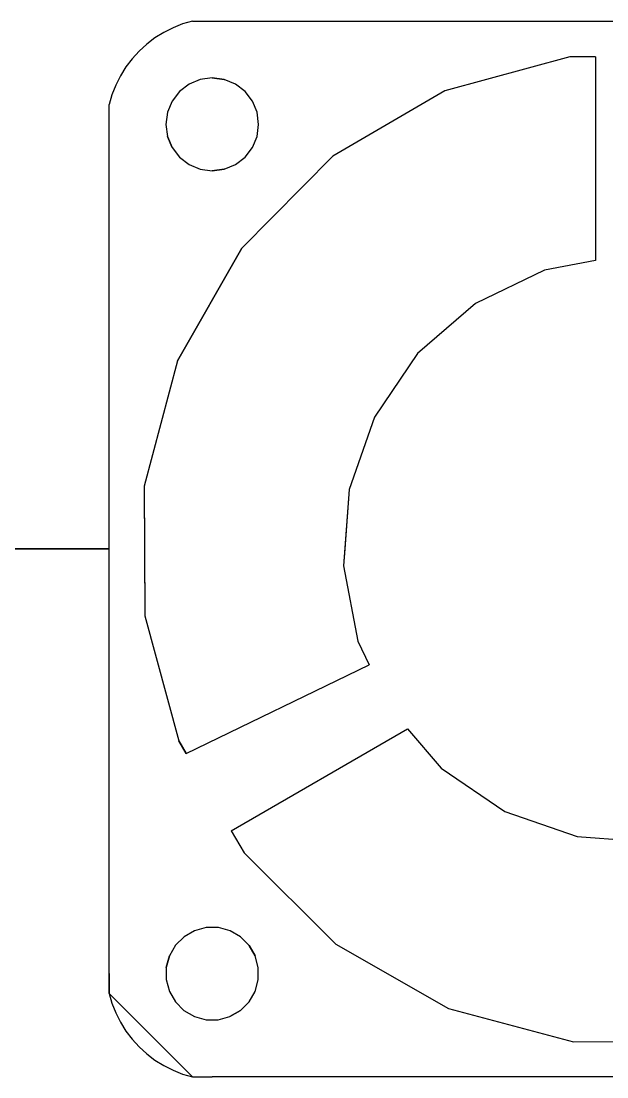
# Model space of a CAD drawing. Header units: metres. Extents: x 0 to 5.2, y 0 to 4.45.
# Drawn here: x 2.595 to 3.473, y 1.499 to 3.079 of the extents above; entities that cross this region are included whole.
import ezdxf

# ---------------------------------------------------------------- set-up
doc = ezdxf.new("R2010")
doc.units = ezdxf.units.M

msp = doc.modelspace()

# ---------------------------------------------------------------- linework, layer by layer
at = {"layer": '40mm_fan'}
for p, q in [((2.8227, 3.0691, -0.4625), (2.8088, 3.0621, -0.4625)), ((2.8227, 3.0691, -0.0625), (2.8088, 3.0621, -0.0625)), ((2.8371, 3.0747, -0.4625), (2.8227, 3.0691, -0.4625)), ((2.8371, 3.0747, -0.0625), (2.8227, 3.0691, -0.0625)), ((2.8227, 3.0691, -0.4625), (2.8227, 3.0691, -0.0625)), ((2.852, 3.079, -0.4625), (2.8371, 3.0747, -0.4625)), ((2.852, 3.079, -0.0625), (2.8371, 3.0747, -0.0625)), ((2.8371, 3.0747, -0.4625), (2.8371, 3.0747, -0.0625)), ((2.852, 3.079, -0.4625), (2.8815, 3.079, -0.4625)), ((2.852, 3.079, -0.0625), (2.8815, 3.079, -0.0625)), ((2.852, 3.079, -0.4625), (2.852, 3.079, -0.0625)), ((2.8815, 3.079, -0.4625), (4.1525, 3.079, -0.4625)), ((2.8815, 3.079, -0.4625), (2.8815, 3.079, -0.0625)), ((2.8815, 3.079, -0.0625), (4.1525, 3.079, -0.0625)), ((2.7956, 3.054, -0.4625), (2.7833, 3.0446, -0.4625)), ((2.7956, 3.054, -0.0625), (2.7833, 3.0446, -0.0625)), ((2.8088, 3.0621, -0.4625), (2.7956, 3.054, -0.4625)), ((2.8088, 3.0621, -0.0625), (2.7956, 3.054, -0.0625)), ((2.7956, 3.054, -0.4625), (2.7956, 3.054, -0.0625)), ((2.8088, 3.0621, -0.4625), (2.8088, 3.0621, -0.0625)), ((2.7718, 3.0342, -0.4625), (2.7614, 3.0227, -0.4625)), ((2.7718, 3.0342, -0.0625), (2.7614, 3.0227, -0.0625)), ((2.7833, 3.0446, -0.4625), (2.7718, 3.0342, -0.4625)), ((2.7833, 3.0446, -0.0625), (2.7718, 3.0342, -0.0625)), ((2.7718, 3.0342, -0.4625), (2.7718, 3.0342, -0.0625)), ((2.7833, 3.0446, -0.4625), (2.7833, 3.0446, -0.0625)), ((2.7614, 3.0227, -0.4625), (2.752, 3.0104, -0.4625)), ((2.7614, 3.0227, -0.0625), (2.752, 3.0104, -0.0625)), ((2.7614, 3.0227, -0.4625), (2.7614, 3.0227, -0.0625)), ((3.4171, 3.0255, -0.0625), (3.2299, 2.9746, -0.0625)), ((3.4171, 3.0255, -0.4625), (3.2299, 2.9746, -0.4625)), ((3.4555, 3.0257, -0.0625), (3.4171, 3.0255, -0.0625)), ((3.4555, 3.0257, -0.4625), (3.4171, 3.0255, -0.4625)), ((3.4171, 3.0255, -0.0625), (3.4171, 3.0255, -0.4625)), ((3.4555, 3.0257, -0.0625), (3.4555, 2.7209, -0.0625)), ((3.4555, 3.0257, -0.4625), (3.4555, 2.7209, -0.4625)), ((3.4555, 3.0257, -0.0625), (3.4555, 3.0257, -0.4625)), ((2.752, 3.0104, -0.4625), (2.7439, 2.9972, -0.4625)), ((2.752, 3.0104, -0.0625), (2.7439, 2.9972, -0.0625)), ((2.752, 3.0104, -0.4625), (2.752, 3.0104, -0.0625)), ((2.7439, 2.9972, -0.4625), (2.7369, 2.9833, -0.4625)), ((2.7439, 2.9972, -0.0625), (2.7369, 2.9833, -0.0625)), ((2.7439, 2.9972, -0.4625), (2.7439, 2.9972, -0.0625)), ((2.8635, 2.9916, -0.0625), (2.8467, 2.9847, -0.0625)), ((2.8635, 2.9916, -0.4625), (2.8467, 2.9847, -0.4625)), ((2.8815, 2.994, -0.0625), (2.8635, 2.9916, -0.0625)), ((2.8815, 2.994, -0.4625), (2.8635, 2.9916, -0.4625)), ((2.8635, 2.9916, -0.0625), (2.8635, 2.9916, -0.4625)), ((2.8995, 2.9916, -0.4625), (2.8815, 2.994, -0.4625)), ((2.8995, 2.9916, -0.0625), (2.8815, 2.994, -0.0625)), ((2.8815, 2.994, -0.0625), (2.8815, 2.994, -0.4625)), ((2.8995, 2.9916, -0.0625), (2.8995, 2.9916, -0.4625)), ((2.9163, 2.9847, -0.0625), (2.8995, 2.9916, -0.0625)), ((2.9163, 2.9847, -0.4625), (2.8995, 2.9916, -0.4625)), ((2.7369, 2.9833, -0.4625), (2.7313, 2.9689, -0.4625)), ((2.7369, 2.9833, -0.0625), (2.7313, 2.9689, -0.0625)), ((2.7369, 2.9833, -0.4625), (2.7369, 2.9833, -0.0625)), ((2.8324, 2.9736, -0.0625), (2.8213, 2.9592, -0.0625)), ((2.8324, 2.9736, -0.4625), (2.8213, 2.9592, -0.4625)), ((2.8467, 2.9847, -0.0625), (2.8324, 2.9736, -0.0625)), ((2.8467, 2.9847, -0.4625), (2.8324, 2.9736, -0.4625)), ((2.8324, 2.9736, -0.0625), (2.8324, 2.9736, -0.4625)), ((2.8467, 2.9847, -0.0625), (2.8467, 2.9847, -0.4625)), ((2.9163, 2.9847, -0.0625), (2.9163, 2.9847, -0.4625)), ((2.9306, 2.9736, -0.4625), (2.9163, 2.9847, -0.4625)), ((2.9306, 2.9736, -0.0625), (2.9163, 2.9847, -0.0625)), ((2.9417, 2.9592, -0.0625), (2.9306, 2.9736, -0.0625)), ((2.9306, 2.9736, -0.0625), (2.9306, 2.9736, -0.4625)), ((2.9417, 2.9592, -0.4625), (2.9306, 2.9736, -0.4625)), ((3.2299, 2.9746, -0.0625), (3.0623, 2.8769, -0.0625)), ((3.2299, 2.9746, -0.4625), (3.0623, 2.8769, -0.4625)), ((3.2299, 2.9746, -0.0625), (3.2299, 2.9746, -0.4625)), ((2.7313, 2.9689, -0.4625), (2.727, 2.954, -0.4625)), ((2.7313, 2.9689, -0.0625), (2.727, 2.954, -0.0625)), ((2.7313, 2.9689, -0.4625), (2.7313, 2.9689, -0.0625)), ((2.8213, 2.9592, -0.0625), (2.8144, 2.9425, -0.0625)), ((2.8213, 2.9592, -0.4625), (2.8144, 2.9425, -0.4625)), ((2.8213, 2.9592, -0.0625), (2.8213, 2.9592, -0.4625)), ((2.9486, 2.9425, -0.0625), (2.9417, 2.9592, -0.0625)), ((2.9486, 2.9425, -0.4625), (2.9417, 2.9592, -0.4625)), ((2.9417, 2.9592, -0.0625), (2.9417, 2.9592, -0.4625)), ((2.727, 2.954, -0.4625), (2.727, 2.954, -0.0625)), ((2.727, 2.9245, -0.4625), (2.727, 2.954, -0.4625)), ((2.727, 2.9245, -0.0625), (2.727, 2.954, -0.0625)), ((2.8144, 2.9425, -0.0625), (2.812, 2.9245, -0.0625)), ((2.8144, 2.9425, -0.4625), (2.812, 2.9245, -0.4625)), ((2.8144, 2.9425, -0.0625), (2.8144, 2.9425, -0.4625)), ((2.9486, 2.9425, -0.0625), (2.9486, 2.9425, -0.4625)), ((2.951, 2.9245, -0.4625), (2.9486, 2.9425, -0.4625)), ((2.951, 2.9245, -0.0625), (2.9486, 2.9425, -0.0625)), ((2.727, 1.6535, -0.0625), (2.727, 2.9245, -0.0625)), ((2.727, 1.6535, -0.4625), (2.727, 2.9245, -0.4625)), ((2.727, 2.9245, -0.4625), (2.727, 2.9245, -0.0625)), ((2.812, 2.9245, -0.0625), (2.812, 2.9245, -0.4625)), ((2.812, 2.9245, -0.0625), (2.8144, 2.9065, -0.0625)), ((2.812, 2.9245, -0.4625), (2.8144, 2.9065, -0.4625)), ((2.9486, 2.9065, -0.0625), (2.951, 2.9245, -0.0625)), ((2.9486, 2.9065, -0.4625), (2.951, 2.9245, -0.4625)), ((2.951, 2.9245, -0.0625), (2.951, 2.9245, -0.4625)), ((2.8144, 2.9065, -0.0625), (2.8144, 2.9065, -0.4625)), ((2.8144, 2.9065, -0.0625), (2.8213, 2.8897, -0.0625)), ((2.8144, 2.9065, -0.4625), (2.8213, 2.8897, -0.4625)), ((2.9417, 2.8897, -0.0625), (2.9486, 2.9065, -0.0625)), ((2.9417, 2.8897, -0.4625), (2.9486, 2.9065, -0.4625)), ((2.9486, 2.9065, -0.0625), (2.9486, 2.9065, -0.4625)), ((2.8213, 2.8897, -0.4625), (2.8324, 2.8754, -0.4625)), ((2.8213, 2.8897, -0.0625), (2.8213, 2.8897, -0.4625)), ((2.8213, 2.8897, -0.0625), (2.8324, 2.8754, -0.0625)), ((3.0623, 2.8769, -0.0625), (2.9256, 2.7392, -0.0625)), ((3.0623, 2.8769, -0.4625), (2.9256, 2.7392, -0.4625)), ((2.9306, 2.8754, -0.0625), (2.9417, 2.8897, -0.0625)), ((2.9306, 2.8754, -0.4625), (2.9417, 2.8897, -0.4625)), ((2.9417, 2.8897, -0.0625), (2.9417, 2.8897, -0.4625)), ((3.0623, 2.8769, -0.0625), (3.0623, 2.8769, -0.4625)), ((2.8324, 2.8754, -0.0625), (2.8324, 2.8754, -0.4625)), ((2.8324, 2.8754, -0.0625), (2.8467, 2.8643, -0.0625)), ((2.8324, 2.8754, -0.4625), (2.8467, 2.8643, -0.4625)), ((2.8467, 2.8643, -0.0625), (2.8467, 2.8643, -0.4625)), ((2.8467, 2.8643, -0.0625), (2.8635, 2.8574, -0.0625)), ((2.8467, 2.8643, -0.4625), (2.8635, 2.8574, -0.4625)), ((2.8995, 2.8574, -0.0625), (2.9163, 2.8643, -0.0625)), ((2.8995, 2.8574, -0.4625), (2.9163, 2.8643, -0.4625)), ((2.9163, 2.8643, -0.4625), (2.9306, 2.8754, -0.4625)), ((2.9163, 2.8643, -0.0625), (2.9306, 2.8754, -0.0625)), ((2.9163, 2.8643, -0.0625), (2.9163, 2.8643, -0.4625)), ((2.9306, 2.8754, -0.0625), (2.9306, 2.8754, -0.4625)), ((2.8635, 2.8574, -0.0625), (2.8635, 2.8574, -0.4625)), ((2.8635, 2.8574, -0.0625), (2.8815, 2.855, -0.0625)), ((2.8635, 2.8574, -0.4625), (2.8815, 2.855, -0.4625)), ((2.8815, 2.855, -0.0625), (2.8995, 2.8574, -0.0625)), ((2.8815, 2.855, -0.4625), (2.8995, 2.8574, -0.4625)), ((2.8815, 2.855, -0.0625), (2.8815, 2.855, -0.4625)), ((2.8995, 2.8574, -0.0625), (2.8995, 2.8574, -0.4625)), ((2.9256, 2.7392, -0.0625), (2.8292, 2.5708, -0.0625)), ((2.9256, 2.7392, -0.4625), (2.8292, 2.5708, -0.4625)), ((2.9256, 2.7392, -0.0625), (2.9256, 2.7392, -0.4625)), ((3.4555, 2.7209, -0.0625), (3.379, 2.7063, -0.0625)), ((3.4555, 2.7209, -0.4625), (3.379, 2.7063, -0.4625)), ((3.4555, 2.7209, -0.0625), (3.4555, 2.7209, -0.4625)), ((3.379, 2.7063, -0.0625), (3.2757, 2.6563, -0.0625)), ((3.379, 2.7063, -0.4625), (3.2757, 2.6563, -0.4625)), ((3.379, 2.7063, -0.0625), (3.379, 2.7063, -0.4625)), ((3.2757, 2.6563, -0.0625), (3.1889, 2.5814, -0.0625)), ((3.2757, 2.6563, -0.4625), (3.1889, 2.5814, -0.4625)), ((3.2757, 2.6563, -0.0625), (3.2757, 2.6563, -0.4625)), ((3.1889, 2.5814, -0.0625), (3.1244, 2.4865, -0.0625)), ((3.1889, 2.5814, -0.4625), (3.1244, 2.4865, -0.4625)), ((3.1889, 2.5814, -0.0625), (3.1889, 2.5814, -0.4625)), ((2.8292, 2.5708, -0.0625), (2.7797, 2.3832, -0.0625)), ((2.8292, 2.5708, -0.4625), (2.7797, 2.3832, -0.4625)), ((2.8292, 2.5708, -0.0625), (2.8292, 2.5708, -0.4625)), ((3.1244, 2.4865, -0.0625), (3.0866, 2.3781, -0.0625)), ((3.1244, 2.4865, -0.4625), (3.0866, 2.3781, -0.4625)), ((3.1244, 2.4865, -0.0625), (3.1244, 2.4865, -0.4625)), ((2.7797, 2.3832, -0.0625), (2.7797, 2.3832, -0.4625)), ((2.7797, 2.3832, -0.0625), (2.7805, 2.1891, -0.0625)), ((2.7797, 2.3832, -0.4625), (2.7805, 2.1891, -0.4625)), ((3.0866, 2.3781, -0.0625), (3.0782, 2.2637, -0.0625)), ((3.0866, 2.3781, -0.4625), (3.0782, 2.2637, -0.4625)), ((3.0866, 2.3781, -0.0625), (3.0866, 2.3781, -0.4625)), ((3.0782, 2.2637, -0.0625), (3.0782, 2.2637, -0.4625)), ((3.0782, 2.2637, -0.0625), (3.0997, 2.151, -0.0625)), ((3.0782, 2.2637, -0.4625), (3.0997, 2.151, -0.4625)), ((2.7805, 2.1891, -0.0625), (2.7805, 2.1891, -0.4625)), ((2.7805, 2.1891, -0.0625), (2.8314, 2.0019, -0.0625)), ((2.7805, 2.1891, -0.4625), (2.8314, 2.0019, -0.4625)), ((3.0997, 2.151, -0.0625), (3.1167, 2.1159, -0.0625)), ((3.0997, 2.151, -0.4625), (3.1167, 2.1159, -0.4625)), ((3.0997, 2.151, -0.0625), (3.0997, 2.151, -0.4625)), ((2.8423, 1.9832, -0.0625), (3.1167, 2.1159, -0.0625)), ((2.8423, 1.9832, -0.4625), (3.1167, 2.1159, -0.4625)), ((3.1167, 2.1159, -0.0625), (3.1167, 2.1159, -0.4625)), ((2.9098, 1.8674, -0.0625), (3.1737, 2.0198, -0.0625)), ((2.9098, 1.8674, -0.4625), (3.1737, 2.0198, -0.4625)), ((3.1737, 2.0198, -0.0625), (3.1737, 2.0198, -0.4625)), ((3.1737, 2.0198, -0.0625), (3.2246, 1.9609, -0.0625)), ((3.1737, 2.0198, -0.4625), (3.2246, 1.9609, -0.4625)), ((2.8314, 2.0019, -0.0625), (2.8423, 1.9832, -0.0625)), ((2.8314, 2.0019, -0.4625), (2.8423, 1.9832, -0.4625)), ((2.8314, 2.0019, -0.0625), (2.8314, 2.0019, -0.4625)), ((2.8423, 1.9832, -0.0625), (2.8423, 1.9832, -0.4625)), ((3.2246, 1.9609, -0.0625), (3.3195, 1.8964, -0.0625)), ((3.2246, 1.9609, -0.4625), (3.3195, 1.8964, -0.4625)), ((3.2246, 1.9609, -0.0625), (3.2246, 1.9609, -0.4625)), ((3.3195, 1.8964, -0.0625), (3.4279, 1.8586, -0.0625)), ((3.3195, 1.8964, -0.4625), (3.4279, 1.8586, -0.4625)), ((3.3195, 1.8964, -0.0625), (3.3195, 1.8964, -0.4625)), ((2.9098, 1.8674, -0.0625), (2.9291, 1.8343, -0.0625)), ((2.9098, 1.8674, -0.4625), (2.9291, 1.8343, -0.4625)), ((2.9098, 1.8674, -0.0625), (2.9098, 1.8674, -0.4625)), ((3.4279, 1.8586, -0.0625), (3.517, 1.8521, -0.0625)), ((3.4279, 1.8586, -0.4625), (3.517, 1.8521, -0.4625)), ((3.4279, 1.8586, -0.0625), (3.4279, 1.8586, -0.4625)), ((2.9291, 1.8343, -0.0625), (3.0668, 1.6976, -0.0625)), ((2.9291, 1.8343, -0.4625), (3.0668, 1.6976, -0.4625)), ((2.9291, 1.8343, -0.0625), (2.9291, 1.8343, -0.4625)), ((2.8725, 1.7224, -0.4625), (2.855, 1.7178, -0.4625)), ((2.8725, 1.7224, -0.0625), (2.855, 1.7178, -0.0625)), ((2.8725, 1.7224, -0.0625), (2.8725, 1.7224, -0.4625)), ((2.8907, 1.7224, -0.4625), (2.8725, 1.7224, -0.4625)), ((2.8907, 1.7224, -0.0625), (2.8725, 1.7224, -0.0625)), ((2.9082, 1.7177, -0.0625), (2.8907, 1.7224, -0.0625)), ((2.8907, 1.7224, -0.0625), (2.8907, 1.7224, -0.4625)), ((2.9082, 1.7177, -0.4625), (2.8907, 1.7224, -0.4625)), ((2.8393, 1.7087, -0.0625), (2.8264, 1.6959, -0.0625)), ((2.8393, 1.7087, -0.4625), (2.8264, 1.6959, -0.4625)), ((2.855, 1.7178, -0.0625), (2.8393, 1.7087, -0.0625)), ((2.855, 1.7178, -0.4625), (2.8393, 1.7087, -0.4625)), ((2.8393, 1.7087, -0.0625), (2.8393, 1.7087, -0.4625)), ((2.855, 1.7178, -0.0625), (2.855, 1.7178, -0.4625)), ((2.9239, 1.7086, -0.0625), (2.9082, 1.7177, -0.0625)), ((2.9082, 1.7177, -0.0625), (2.9082, 1.7177, -0.4625)), ((2.9239, 1.7086, -0.4625), (2.9082, 1.7177, -0.4625)), ((2.9367, 1.6957, -0.0625), (2.9239, 1.7086, -0.0625)), ((2.9367, 1.6957, -0.4625), (2.9239, 1.7086, -0.4625)), ((2.9239, 1.7086, -0.0625), (2.9239, 1.7086, -0.4625)), ((2.8264, 1.6959, -0.4625), (2.8173, 1.6802, -0.4625)), ((2.8264, 1.6959, -0.0625), (2.8173, 1.6802, -0.0625)), ((2.8264, 1.6959, -0.0625), (2.8264, 1.6959, -0.4625)), ((2.9458, 1.68, -0.4625), (2.9367, 1.6957, -0.4625)), ((2.9458, 1.68, -0.0625), (2.9367, 1.6957, -0.0625)), ((2.9367, 1.6957, -0.0625), (2.9367, 1.6957, -0.4625)), ((3.0668, 1.6976, -0.0625), (3.2352, 1.6012, -0.0625)), ((3.0668, 1.6976, -0.4625), (3.2352, 1.6012, -0.4625)), ((3.0668, 1.6976, -0.0625), (3.0668, 1.6976, -0.4625)), ((2.8173, 1.6802, -0.0625), (2.8126, 1.6627, -0.0625)), ((2.8173, 1.6802, -0.4625), (2.8126, 1.6627, -0.4625)), ((2.8173, 1.6802, -0.0625), (2.8173, 1.6802, -0.4625)), ((2.9504, 1.6625, -0.0625), (2.9458, 1.68, -0.0625)), ((2.9458, 1.68, -0.0625), (2.9458, 1.68, -0.4625)), ((2.9504, 1.6625, -0.4625), (2.9458, 1.68, -0.4625)), ((2.8126, 1.6627, -0.0625), (2.8126, 1.6535, -0.0625)), ((2.8126, 1.6627, -0.4625), (2.8126, 1.6535, -0.4625)), ((2.8126, 1.6627, -0.0625), (2.8126, 1.6627, -0.4625)), ((2.9504, 1.6443, -0.0625), (2.9504, 1.6625, -0.0625)), ((2.9504, 1.6443, -0.4625), (2.9504, 1.6625, -0.4625)), ((2.9504, 1.6625, -0.0625), (2.9504, 1.6625, -0.4625)), ((2.727, 1.6535, -0.4625), (2.727, 1.6535, -0.0625)), ((2.727, 1.6535, -0.4625), (2.727, 1.624, -0.4625)), ((2.727, 1.6535, -0.0625), (2.727, 1.624, -0.0625)), ((2.8126, 1.6535, -0.4625), (2.8126, 1.6445, -0.4625)), ((2.8126, 1.6535, -0.0625), (2.8126, 1.6535, -0.4625)), ((2.8126, 1.6535, -0.0625), (2.8126, 1.6445, -0.0625)), ((2.8126, 1.6445, -0.0625), (2.8172, 1.627, -0.0625)), ((2.8126, 1.6445, -0.4625), (2.8172, 1.627, -0.4625)), ((2.8126, 1.6445, -0.0625), (2.8126, 1.6445, -0.4625)), ((2.9457, 1.6268, -0.4625), (2.9504, 1.6443, -0.4625)), ((2.9457, 1.6268, -0.0625), (2.9504, 1.6443, -0.0625)), ((2.9504, 1.6443, -0.0625), (2.9504, 1.6443, -0.4625)), ((2.727, 1.624, -0.4625), (2.7313, 1.6091, -0.4625)), ((2.727, 1.624, -0.4625), (2.7366, 1.6144, -0.47)), ((2.727, 1.624, -0.4625), (2.727, 1.624, -0.0625)), ((2.727, 1.624, -0.0625), (2.7313, 1.6091, -0.0625)), ((2.7366, 1.6144, -0.47), (2.7466, 1.6044, -0.4762)), ((2.8172, 1.627, -0.0625), (2.8263, 1.6113, -0.0625)), ((2.8172, 1.627, -0.4625), (2.8263, 1.6113, -0.4625)), ((2.8172, 1.627, -0.0625), (2.8172, 1.627, -0.4625)), ((2.9366, 1.6111, -0.0625), (2.9457, 1.6268, -0.0625)), ((2.9366, 1.6111, -0.4625), (2.9457, 1.6268, -0.4625)), ((2.9457, 1.6268, -0.0625), (2.9457, 1.6268, -0.4625)), ((2.7313, 1.6091, -0.4625), (2.7369, 1.5947, -0.4625)), ((2.7313, 1.6091, -0.4625), (2.7313, 1.6091, -0.0625)), ((2.7313, 1.6091, -0.0625), (2.7369, 1.5947, -0.0625)), ((2.7466, 1.6044, -0.4762), (2.757, 1.594, -0.4811)), ((2.8263, 1.6113, -0.0625), (2.8263, 1.6113, -0.4625)), ((2.8263, 1.6113, -0.4625), (2.8391, 1.5984, -0.4625)), ((2.8263, 1.6113, -0.0625), (2.8391, 1.5984, -0.0625)), ((2.8391, 1.5984, -0.0625), (2.8548, 1.5893, -0.0625)), ((2.8391, 1.5984, -0.0625), (2.8391, 1.5984, -0.4625)), ((2.8391, 1.5984, -0.4625), (2.8548, 1.5893, -0.4625)), ((2.908, 1.5892, -0.0625), (2.9237, 1.5983, -0.0625)), ((2.908, 1.5892, -0.4625), (2.9237, 1.5983, -0.4625)), ((2.9237, 1.5983, -0.0625), (2.9366, 1.6111, -0.0625)), ((2.9237, 1.5983, -0.4625), (2.9366, 1.6111, -0.4625)), ((2.9237, 1.5983, -0.0625), (2.9237, 1.5983, -0.4625)), ((2.9366, 1.6111, -0.0625), (2.9366, 1.6111, -0.4625)), ((3.2352, 1.6012, -0.0625), (3.4228, 1.5517, -0.0625)), ((3.2352, 1.6012, -0.4625), (3.4228, 1.5517, -0.4625)), ((3.2352, 1.6012, -0.0625), (3.2352, 1.6012, -0.4625)), ((2.7369, 1.5947, -0.4625), (2.7439, 1.5808, -0.4625)), ((2.7369, 1.5947, -0.0625), (2.7439, 1.5808, -0.0625)), ((2.7369, 1.5947, -0.4625), (2.7369, 1.5947, -0.0625)), ((2.7439, 1.5808, -0.4625), (2.752, 1.5676, -0.4625)), ((2.7439, 1.5808, -0.0625), (2.752, 1.5676, -0.0625)), ((2.7439, 1.5808, -0.4625), (2.7439, 1.5808, -0.0625)), ((2.757, 1.594, -0.4811), (2.7677, 1.5833, -0.4847)), ((2.7677, 1.5833, -0.4847), (2.7786, 1.5724, -0.4868)), ((2.8548, 1.5893, -0.0625), (2.8548, 1.5893, -0.4625)), ((2.8548, 1.5893, -0.0625), (2.8723, 1.5846, -0.0625)), ((2.8548, 1.5893, -0.4625), (2.8723, 1.5846, -0.4625)), ((2.8723, 1.5846, -0.0625), (2.8723, 1.5846, -0.4625)), ((2.8723, 1.5846, -0.0625), (2.8815, 1.5846, -0.0625)), ((2.8723, 1.5846, -0.4625), (2.8815, 1.5846, -0.4625)), ((2.8815, 1.5846, -0.0625), (2.8815, 1.5846, -0.4625)), ((2.8815, 1.5846, -0.0625), (2.8905, 1.5846, -0.0625)), ((2.8815, 1.5846, -0.4625), (2.8905, 1.5846, -0.4625)), ((2.8905, 1.5846, -0.0625), (2.908, 1.5892, -0.0625)), ((2.8905, 1.5846, -0.4625), (2.908, 1.5892, -0.4625)), ((2.8905, 1.5846, -0.0625), (2.8905, 1.5846, -0.4625)), ((2.908, 1.5892, -0.0625), (2.908, 1.5892, -0.4625)), ((2.752, 1.5676, -0.4625), (2.7614, 1.5553, -0.4625)), ((2.752, 1.5676, -0.0625), (2.7614, 1.5553, -0.0625)), ((2.752, 1.5676, -0.4625), (2.752, 1.5676, -0.0625)), ((2.7786, 1.5724, -0.4868), (2.7895, 1.5615, -0.4875)), ((2.7614, 1.5553, -0.4625), (2.7718, 1.5438, -0.4625)), ((2.7614, 1.5553, -0.4625), (2.7614, 1.5553, -0.0625)), ((2.7614, 1.5553, -0.0625), (2.7718, 1.5438, -0.0625)), ((2.7895, 1.5615, -0.4875), (2.8004, 1.5506, -0.4868)), ((2.8004, 1.5506, -0.4868), (2.8113, 1.5397, -0.4847)), ((3.4228, 1.5517, -0.0625), (3.517, 1.5521, -0.0625)), ((3.4228, 1.5517, -0.4625), (3.517, 1.5521, -0.4625)), ((3.4228, 1.5517, -0.0625), (3.4228, 1.5517, -0.4625)), ((2.7718, 1.5438, -0.4625), (2.7833, 1.5334, -0.4625)), ((2.7718, 1.5438, -0.0625), (2.7833, 1.5334, -0.0625)), ((2.7718, 1.5438, -0.4625), (2.7718, 1.5438, -0.0625)), ((2.7833, 1.5334, -0.4625), (2.7956, 1.524, -0.4625)), ((2.7833, 1.5334, -0.0625), (2.7956, 1.524, -0.0625)), ((2.7833, 1.5334, -0.4625), (2.7833, 1.5334, -0.0625)), ((2.8113, 1.5397, -0.4847), (2.822, 1.529, -0.4811)), ((2.7956, 1.524, -0.4625), (2.8088, 1.5159, -0.4625)), ((2.7956, 1.524, -0.0625), (2.8088, 1.5159, -0.0625)), ((2.7956, 1.524, -0.4625), (2.7956, 1.524, -0.0625)), ((2.822, 1.529, -0.4811), (2.8324, 1.5186, -0.4762)), ((2.8324, 1.5186, -0.4762), (2.8424, 1.5086, -0.47)), ((2.8088, 1.5159, -0.4625), (2.8227, 1.5089, -0.4625)), ((2.8088, 1.5159, -0.4625), (2.8088, 1.5159, -0.0625)), ((2.8088, 1.5159, -0.0625), (2.8227, 1.5089, -0.0625)), ((2.8227, 1.5089, -0.4625), (2.8371, 1.5033, -0.4625)), ((2.8227, 1.5089, -0.4625), (2.8227, 1.5089, -0.0625)), ((2.8227, 1.5089, -0.0625), (2.8371, 1.5033, -0.0625)), ((2.8371, 1.5033, -0.4625), (2.852, 1.499, -0.4625)), ((2.8371, 1.5033, -0.0625), (2.852, 1.499, -0.0625)), ((2.8371, 1.5033, -0.4625), (2.8371, 1.5033, -0.0625)), ((2.8424, 1.5086, -0.47), (2.852, 1.499, -0.4625)), ((2.852, 1.499, -0.4625), (2.8815, 1.499, -0.4625)), ((2.852, 1.499, -0.0625), (2.8815, 1.499, -0.0625)), ((2.852, 1.499, -0.4625), (2.852, 1.499, -0.0625)), ((4.1525, 1.499, -0.4625), (2.8815, 1.499, -0.4625)), ((2.8815, 1.499, -0.4625), (2.8815, 1.499, -0.0625)), ((4.1525, 1.499, -0.0625), (2.8815, 1.499, -0.0625))]:
    msp.add_line(p, q, dxfattribs=at)
at = {"layer": 'Group#11'}
msp.add_line((2.477, 2.289, -0.0625), (2.727, 2.289, -0.0625), dxfattribs=at)
at = {"layer": 'Group#13'}
for p, q in [((2.8227, 3.0691, -0.0625), (2.8088, 3.0621, -0.0625)), ((2.8227, 3.0691), (2.8088, 3.0621)), ((2.8371, 3.0747, -0.0625), (2.8227, 3.0691, -0.0625)), ((2.8371, 3.0747), (2.8227, 3.0691)), ((2.8227, 3.0691, -0.0625), (2.8227, 3.0691)), ((2.852, 3.079, -0.0625), (2.8371, 3.0747, -0.0625)), ((2.852, 3.079), (2.8371, 3.0747)), ((2.8371, 3.0747, -0.0625), (2.8371, 3.0747)), ((2.852, 3.079, -0.0625), (2.8815, 3.079, -0.0625)), ((2.852, 3.079), (2.8815, 3.079)), ((2.852, 3.079, -0.0625), (2.852, 3.079)), ((2.8815, 3.079, -0.0625), (4.1525, 3.079, -0.0625)), ((2.8815, 3.079), (4.1525, 3.079)), ((2.8815, 3.079, -0.0625), (2.8815, 3.079)), ((2.7956, 3.054, -0.0625), (2.7833, 3.0446, -0.0625)), ((2.7956, 3.054), (2.7833, 3.0446)), ((2.8088, 3.0621, -0.0625), (2.7956, 3.054, -0.0625)), ((2.8088, 3.0621), (2.7956, 3.054)), ((2.7956, 3.054, -0.0625), (2.7956, 3.054)), ((2.8088, 3.0621, -0.0625), (2.8088, 3.0621)), ((2.7718, 3.0342, -0.0625), (2.7614, 3.0227, -0.0625)), ((2.7718, 3.0342), (2.7614, 3.0227)), ((2.7833, 3.0446, -0.0625), (2.7718, 3.0342, -0.0625)), ((2.7833, 3.0446), (2.7718, 3.0342)), ((2.7718, 3.0342, -0.0625), (2.7718, 3.0342)), ((2.7833, 3.0446, -0.0625), (2.7833, 3.0446)), ((2.7614, 3.0227, -0.0625), (2.752, 3.0104, -0.0625)), ((2.7614, 3.0227), (2.752, 3.0104)), ((2.7614, 3.0227, -0.0625), (2.7614, 3.0227)), ((3.4171, 3.0255, 0.0625), (3.2299, 2.9746, 0.0625)), ((3.4171, 3.0255, -0.0625), (3.2299, 2.9746, -0.0625)), ((3.4555, 3.0257, 0.0625), (3.4171, 3.0255, 0.0625)), ((3.4555, 3.0257, -0.0625), (3.4171, 3.0255, -0.0625)), ((3.4171, 3.0255, -0.0625), (3.4171, 3.0255, 0.0625)), ((3.4555, 3.0257, 0.0625), (3.4555, 2.7209, 0.0625)), ((3.4555, 3.0257, -0.0625), (3.4555, 2.7209, -0.0625)), ((3.4555, 3.0257, -0.0625), (3.4555, 3.0257, 0.0625)), ((2.752, 3.0104, -0.0625), (2.7439, 2.9972, -0.0625)), ((2.752, 3.0104), (2.7439, 2.9972)), ((2.752, 3.0104, -0.0625), (2.752, 3.0104)), ((2.7439, 2.9972, -0.0625), (2.7369, 2.9833, -0.0625)), ((2.7439, 2.9972), (2.7369, 2.9833)), ((2.7439, 2.9972, -0.0625), (2.7439, 2.9972)), ((2.8635, 2.9916, 0.0625), (2.8467, 2.9847, 0.0625)), ((2.8635, 2.9916, -0.0625), (2.8467, 2.9847, -0.0625)), ((2.8815, 2.994, 0.0625), (2.8635, 2.9916, 0.0625)), ((2.8815, 2.994, -0.0625), (2.8635, 2.9916, -0.0625)), ((2.8635, 2.9916, -0.0625), (2.8635, 2.9916, 0.0625)), ((2.8815, 2.994, 0.0625), (2.8995, 2.9916, 0.0625)), ((2.8815, 2.994, -0.0625), (2.8995, 2.9916, -0.0625)), ((2.8815, 2.994, -0.0625), (2.8815, 2.994, 0.0625)), ((2.9163, 2.9847, -0.0625), (2.8995, 2.9916, -0.0625)), ((2.9163, 2.9847, 0.0625), (2.8995, 2.9916, 0.0625)), ((2.8995, 2.9916, -0.0625), (2.8995, 2.9916, 0.0625)), ((2.7369, 2.9833, -0.0625), (2.7313, 2.9689, -0.0625)), ((2.7369, 2.9833), (2.7313, 2.9689)), ((2.7369, 2.9833, -0.0625), (2.7369, 2.9833)), ((2.8324, 2.9736, 0.0625), (2.8213, 2.9592, 0.0625)), ((2.8324, 2.9736, -0.0625), (2.8213, 2.9592, -0.0625)), ((2.8467, 2.9847, -0.0625), (2.8324, 2.9736, -0.0625)), ((2.8467, 2.9847, 0.0625), (2.8324, 2.9736, 0.0625)), ((2.8324, 2.9736, -0.0625), (2.8324, 2.9736, 0.0625)), ((2.8467, 2.9847, -0.0625), (2.8467, 2.9847, 0.0625)), ((2.9163, 2.9847, -0.0625), (2.9163, 2.9847, 0.0625)), ((2.9306, 2.9736, 0.0625), (2.9163, 2.9847, 0.0625)), ((2.9306, 2.9736, -0.0625), (2.9163, 2.9847, -0.0625)), ((2.9417, 2.9592, 0.0625), (2.9306, 2.9736, 0.0625)), ((2.9417, 2.9592, -0.0625), (2.9306, 2.9736, -0.0625)), ((2.9306, 2.9736, -0.0625), (2.9306, 2.9736, 0.0625)), ((3.2299, 2.9746, 0.0625), (3.0623, 2.8769, 0.0625)), ((3.2299, 2.9746, -0.0625), (3.0623, 2.8769, -0.0625)), ((3.2299, 2.9746, -0.0625), (3.2299, 2.9746, 0.0625)), ((2.7313, 2.9689, -0.0625), (2.727, 2.954, -0.0625)), ((2.7313, 2.9689), (2.727, 2.954)), ((2.7313, 2.9689, -0.0625), (2.7313, 2.9689)), ((2.8213, 2.9592, 0.0625), (2.8144, 2.9425, 0.0625)), ((2.8213, 2.9592, -0.0625), (2.8144, 2.9425, -0.0625)), ((2.8213, 2.9592, -0.0625), (2.8213, 2.9592, 0.0625)), ((2.9486, 2.9425, 0.0625), (2.9417, 2.9592, 0.0625)), ((2.9486, 2.9425, -0.0625), (2.9417, 2.9592, -0.0625)), ((2.9417, 2.9592, -0.0625), (2.9417, 2.9592, 0.0625)), ((2.727, 2.289, -0.0625), (2.727, 2.954, -0.0625)), ((2.727, 2.289), (2.727, 2.954)), ((2.727, 2.954, -0.0625), (2.727, 2.954)), ((2.8144, 2.9425, 0.0625), (2.812, 2.9245, 0.0625)), ((2.8144, 2.9425, -0.0625), (2.812, 2.9245, -0.0625)), ((2.8144, 2.9425, -0.0625), (2.8144, 2.9425, 0.0625)), ((2.951, 2.9245, 0.0625), (2.9486, 2.9425, 0.0625)), ((2.951, 2.9245, -0.0625), (2.9486, 2.9425, -0.0625)), ((2.9486, 2.9425, -0.0625), (2.9486, 2.9425, 0.0625)), ((2.812, 2.9245, -0.0625), (2.8144, 2.9065, -0.0625)), ((2.812, 2.9245, -0.0625), (2.812, 2.9245, 0.0625)), ((2.812, 2.9245, 0.0625), (2.8144, 2.9065, 0.0625)), ((2.9486, 2.9065, 0.0625), (2.951, 2.9245, 0.0625)), ((2.9486, 2.9065, -0.0625), (2.951, 2.9245, -0.0625)), ((2.951, 2.9245, -0.0625), (2.951, 2.9245, 0.0625)), ((2.8144, 2.9065, -0.0625), (2.8144, 2.9065, 0.0625)), ((2.8213, 2.8897, -0.0625), (2.8144, 2.9065, -0.0625)), ((2.8213, 2.8897, 0.0625), (2.8144, 2.9065, 0.0625)), ((2.9417, 2.8897, 0.0625), (2.9486, 2.9065, 0.0625)), ((2.9417, 2.8897, -0.0625), (2.9486, 2.9065, -0.0625)), ((2.9486, 2.9065, -0.0625), (2.9486, 2.9065, 0.0625)), ((2.8213, 2.8897, 0.0625), (2.8324, 2.8754, 0.0625)), ((2.8213, 2.8897, -0.0625), (2.8213, 2.8897, 0.0625)), ((2.8213, 2.8897, -0.0625), (2.8324, 2.8754, -0.0625)), ((3.0623, 2.8769, 0.0625), (2.9256, 2.7392, 0.0625)), ((3.0623, 2.8769, -0.0625), (2.9256, 2.7392, -0.0625)), ((2.9306, 2.8754, 0.0625), (2.9417, 2.8897, 0.0625)), ((2.9306, 2.8754, -0.0625), (2.9417, 2.8897, -0.0625)), ((2.9417, 2.8897, -0.0625), (2.9417, 2.8897, 0.0625)), ((3.0623, 2.8769, -0.0625), (3.0623, 2.8769, 0.0625)), ((2.8324, 2.8754, -0.0625), (2.8324, 2.8754, 0.0625)), ((2.8324, 2.8754, -0.0625), (2.8467, 2.8643, -0.0625)), ((2.8324, 2.8754, 0.0625), (2.8467, 2.8643, 0.0625)), ((2.8467, 2.8643, -0.0625), (2.8467, 2.8643, 0.0625)), ((2.8467, 2.8643, -0.0625), (2.8635, 2.8574, -0.0625)), ((2.8467, 2.8643, 0.0625), (2.8635, 2.8574, 0.0625)), ((2.8995, 2.8574, 0.0625), (2.9163, 2.8643, 0.0625)), ((2.8995, 2.8574, -0.0625), (2.9163, 2.8643, -0.0625)), ((2.9163, 2.8643, 0.0625), (2.9306, 2.8754, 0.0625)), ((2.9163, 2.8643, -0.0625), (2.9306, 2.8754, -0.0625)), ((2.9163, 2.8643, -0.0625), (2.9163, 2.8643, 0.0625)), ((2.9306, 2.8754, -0.0625), (2.9306, 2.8754, 0.0625)), ((2.8635, 2.8574, -0.0625), (2.8635, 2.8574, 0.0625)), ((2.8635, 2.8574, 0.0625), (2.8815, 2.855, 0.0625)), ((2.8635, 2.8574, -0.0625), (2.8815, 2.855, -0.0625)), ((2.8995, 2.8574, 0.0625), (2.8815, 2.855, 0.0625)), ((2.8995, 2.8574, -0.0625), (2.8815, 2.855, -0.0625)), ((2.8815, 2.855, -0.0625), (2.8815, 2.855, 0.0625)), ((2.8995, 2.8574, -0.0625), (2.8995, 2.8574, 0.0625)), ((2.8292, 2.5708, 0.0625), (2.9256, 2.7392, 0.0625)), ((2.8292, 2.5708, -0.0625), (2.9256, 2.7392, -0.0625)), ((2.9256, 2.7392, -0.0625), (2.9256, 2.7392, 0.0625)), ((3.4555, 2.7209, 0.0625), (3.379, 2.7063, 0.0625)), ((3.4555, 2.7209, -0.0625), (3.379, 2.7063, -0.0625)), ((3.4555, 2.7209, -0.0625), (3.4555, 2.7209, 0.0625)), ((3.379, 2.7063, 0.0625), (3.2757, 2.6563, 0.0625)), ((3.379, 2.7063, -0.0625), (3.2757, 2.6563, -0.0625)), ((3.379, 2.7063, -0.0625), (3.379, 2.7063, 0.0625)), ((3.2757, 2.6563, 0.0625), (3.1889, 2.5814, 0.0625)), ((3.2757, 2.6563, -0.0625), (3.1889, 2.5814, -0.0625)), ((3.2757, 2.6563, -0.0625), (3.2757, 2.6563, 0.0625)), ((3.1889, 2.5814, 0.0625), (3.1244, 2.4865, 0.0625)), ((3.1889, 2.5814, -0.0625), (3.1244, 2.4865, -0.0625)), ((3.1889, 2.5814, -0.0625), (3.1889, 2.5814, 0.0625)), ((2.8292, 2.5708, 0.0625), (2.7797, 2.3832, 0.0625)), ((2.8292, 2.5708, -0.0625), (2.7797, 2.3832, -0.0625)), ((2.8292, 2.5708, -0.0625), (2.8292, 2.5708, 0.0625)), ((3.1244, 2.4865, 0.0625), (3.0866, 2.3781, 0.0625)), ((3.1244, 2.4865, -0.0625), (3.0866, 2.3781, -0.0625)), ((3.1244, 2.4865, -0.0625), (3.1244, 2.4865, 0.0625)), ((2.7797, 2.3832, 0.0625), (2.7801, 2.289, 0.0625)), ((2.7797, 2.3832, -0.0625), (2.7801, 2.289, -0.0625)), ((2.7797, 2.3832, -0.0625), (2.7797, 2.3832, 0.0625)), ((3.0866, 2.3781, 0.0625), (3.0801, 2.289, 0.0625)), ((3.0866, 2.3781, -0.0625), (3.0801, 2.289, -0.0625)), ((3.0866, 2.3781, -0.0625), (3.0866, 2.3781, 0.0625)), ((2.727, 2.289, -0.0625), (2.477, 2.289, -0.0625)), ((2.727, 2.289), (2.477, 2.289)), ((2.727, 1.624, -0.0625), (2.727, 2.289, -0.0625)), ((2.727, 1.624), (2.727, 2.289)), ((2.727, 2.289, -0.0625), (2.727, 2.289)), ((2.7801, 2.289, 0.0625), (2.7805, 2.1891, 0.0625)), ((2.7801, 2.289, -0.0625), (2.7801, 2.289, 0.0625)), ((2.7801, 2.289, -0.0625), (2.7805, 2.1891, -0.0625)), ((3.0801, 2.289, -0.0625), (3.0782, 2.2637, -0.0625)), ((3.0801, 2.289, 0.0625), (3.0782, 2.2637, 0.0625)), ((3.0801, 2.289, -0.0625), (3.0801, 2.289, 0.0625)), ((3.0782, 2.2637, -0.0625), (3.0997, 2.151, -0.0625)), ((3.0782, 2.2637, 0.0625), (3.0997, 2.151, 0.0625)), ((3.0782, 2.2637, -0.0625), (3.0782, 2.2637, 0.0625)), ((2.7805, 2.1891, 0.0625), (2.8314, 2.0019, 0.0625)), ((2.7805, 2.1891, -0.0625), (2.8314, 2.0019, -0.0625)), ((2.7805, 2.1891, -0.0625), (2.7805, 2.1891, 0.0625)), ((3.0997, 2.151, -0.0625), (3.0997, 2.151, 0.0625)), ((3.0997, 2.151, 0.0625), (3.1167, 2.1159, 0.0625)), ((3.0997, 2.151, -0.0625), (3.1167, 2.1159, -0.0625)), ((2.8423, 1.9832, 0.0625), (3.1167, 2.1159, 0.0625)), ((2.8423, 1.9832, -0.0625), (3.1167, 2.1159, -0.0625)), ((3.1167, 2.1159, -0.0625), (3.1167, 2.1159, 0.0625)), ((2.9098, 1.8674, 0.0625), (3.1737, 2.0198, 0.0625)), ((2.9098, 1.8674, -0.0625), (3.1737, 2.0198, -0.0625)), ((3.1737, 2.0198, 0.0625), (3.2246, 1.9609, 0.0625)), ((3.1737, 2.0198, -0.0625), (3.1737, 2.0198, 0.0625)), ((3.1737, 2.0198, -0.0625), (3.2246, 1.9609, -0.0625)), ((2.8423, 1.9832, 0.0625), (2.8314, 2.0019, 0.0625)), ((2.8314, 2.0019, -0.0625), (2.8314, 2.0019, 0.0625)), ((2.8423, 1.9832, -0.0625), (2.8314, 2.0019, -0.0625)), ((2.8423, 1.9832, -0.0625), (2.8423, 1.9832, 0.0625)), ((3.2246, 1.9609, 0.0625), (3.3195, 1.8964, 0.0625)), ((3.2246, 1.9609, -0.0625), (3.3195, 1.8964, -0.0625)), ((3.2246, 1.9609, -0.0625), (3.2246, 1.9609, 0.0625)), ((3.3195, 1.8964, 0.0625), (3.4279, 1.8586, 0.0625)), ((3.3195, 1.8964, -0.0625), (3.4279, 1.8586, -0.0625)), ((3.3195, 1.8964, -0.0625), (3.3195, 1.8964, 0.0625)), ((2.9098, 1.8674, -0.0625), (2.9291, 1.8343, -0.0625)), ((2.9098, 1.8674, -0.0625), (2.9098, 1.8674, 0.0625)), ((2.9098, 1.8674, 0.0625), (2.9291, 1.8343, 0.0625)), ((3.4279, 1.8586, 0.0625), (3.517, 1.8521, 0.0625)), ((3.4279, 1.8586, -0.0625), (3.517, 1.8521, -0.0625)), ((3.4279, 1.8586, -0.0625), (3.4279, 1.8586, 0.0625)), ((2.9291, 1.8343, -0.0625), (2.9291, 1.8343, 0.0625)), ((2.9291, 1.8343, -0.0625), (3.0668, 1.6976, -0.0625)), ((2.9291, 1.8343, 0.0625), (3.0668, 1.6976, 0.0625)), ((2.8725, 1.7224, 0.0625), (2.855, 1.7178, 0.0625)), ((2.8725, 1.7224, -0.0625), (2.855, 1.7178, -0.0625)), ((2.8907, 1.7224, 0.0625), (2.8725, 1.7224, 0.0625)), ((2.8907, 1.7224, -0.0625), (2.8725, 1.7224, -0.0625)), ((2.8725, 1.7224, -0.0625), (2.8725, 1.7224, 0.0625)), ((2.9082, 1.7177, 0.0625), (2.8907, 1.7224, 0.0625)), ((2.9082, 1.7177, -0.0625), (2.8907, 1.7224, -0.0625)), ((2.8907, 1.7224, -0.0625), (2.8907, 1.7224, 0.0625)), ((2.8393, 1.7087, 0.0625), (2.8264, 1.6959, 0.0625)), ((2.8393, 1.7087, -0.0625), (2.8264, 1.6959, -0.0625)), ((2.855, 1.7178, 0.0625), (2.8393, 1.7087, 0.0625)), ((2.855, 1.7178, -0.0625), (2.8393, 1.7087, -0.0625)), ((2.8393, 1.7087, -0.0625), (2.8393, 1.7087, 0.0625)), ((2.855, 1.7178, -0.0625), (2.855, 1.7178, 0.0625)), ((2.9239, 1.7086, 0.0625), (2.9082, 1.7177, 0.0625)), ((2.9239, 1.7086, -0.0625), (2.9082, 1.7177, -0.0625)), ((2.9082, 1.7177, -0.0625), (2.9082, 1.7177, 0.0625)), ((2.9367, 1.6957, 0.0625), (2.9239, 1.7086, 0.0625)), ((2.9239, 1.7086, -0.0625), (2.9239, 1.7086, 0.0625)), ((2.9367, 1.6957, -0.0625), (2.9239, 1.7086, -0.0625)), ((2.8264, 1.6959, 0.0625), (2.8173, 1.6802, 0.0625)), ((2.8264, 1.6959, -0.0625), (2.8173, 1.6802, -0.0625)), ((2.8264, 1.6959, -0.0625), (2.8264, 1.6959, 0.0625)), ((2.9367, 1.6957, 0.0625), (2.9458, 1.68, 0.0625)), ((2.9367, 1.6957, -0.0625), (2.9458, 1.68, -0.0625)), ((2.9367, 1.6957, -0.0625), (2.9367, 1.6957, 0.0625)), ((3.0668, 1.6976, -0.0625), (3.0668, 1.6976, 0.0625)), ((3.0668, 1.6976, -0.0625), (3.2352, 1.6012, -0.0625)), ((3.0668, 1.6976, 0.0625), (3.2352, 1.6012, 0.0625)), ((2.8126, 1.6627, 0.0625), (2.8173, 1.6802, 0.0625)), ((2.8126, 1.6627, -0.0625), (2.8173, 1.6802, -0.0625)), ((2.8173, 1.6802, -0.0625), (2.8173, 1.6802, 0.0625)), ((2.9504, 1.6625, 0.0625), (2.9458, 1.68, 0.0625)), ((2.9504, 1.6625, -0.0625), (2.9458, 1.68, -0.0625)), ((2.9458, 1.68, -0.0625), (2.9458, 1.68, 0.0625)), ((2.8126, 1.6627, 0.0625), (2.8126, 1.6535, 0.0625)), ((2.8126, 1.6627, -0.0625), (2.8126, 1.6627, 0.0625)), ((2.8126, 1.6627, -0.0625), (2.8126, 1.6535, -0.0625)), ((2.9504, 1.6625, -0.0625), (2.9504, 1.6625, 0.0625)), ((2.9504, 1.6443, 0.0625), (2.9504, 1.6625, 0.0625)), ((2.9504, 1.6443, -0.0625), (2.9504, 1.6625, -0.0625)), ((2.8126, 1.6535, 0.0625), (2.8126, 1.6445, 0.0625)), ((2.8126, 1.6535, -0.0625), (2.8126, 1.6445, -0.0625)), ((2.8126, 1.6535, -0.0625), (2.8126, 1.6535, 0.0625)), ((2.8126, 1.6445, -0.0625), (2.8126, 1.6445, 0.0625)), ((2.8126, 1.6445, 0.0625), (2.8172, 1.627, 0.0625)), ((2.8126, 1.6445, -0.0625), (2.8172, 1.627, -0.0625)), ((2.9457, 1.6268, 0.0625), (2.9504, 1.6443, 0.0625)), ((2.9457, 1.6268, -0.0625), (2.9504, 1.6443, -0.0625)), ((2.9504, 1.6443, -0.0625), (2.9504, 1.6443, 0.0625)), ((2.727, 1.624, -0.0625), (2.7313, 1.6091, -0.0625)), ((2.727, 1.624), (2.7313, 1.6091)), ((2.727, 1.624, -0.0625), (2.727, 1.624)), ((2.8172, 1.627, 0.0625), (2.8263, 1.6113, 0.0625)), ((2.8172, 1.627, -0.0625), (2.8263, 1.6113, -0.0625)), ((2.8172, 1.627, -0.0625), (2.8172, 1.627, 0.0625)), ((2.9366, 1.6111, 0.0625), (2.9457, 1.6268, 0.0625)), ((2.9366, 1.6111, -0.0625), (2.9457, 1.6268, -0.0625)), ((2.9457, 1.6268, -0.0625), (2.9457, 1.6268, 0.0625)), ((2.7313, 1.6091, -0.0625), (2.7369, 1.5947, -0.0625)), ((2.7313, 1.6091), (2.7369, 1.5947)), ((2.7313, 1.6091, -0.0625), (2.7313, 1.6091)), ((2.8263, 1.6113, 0.0625), (2.8391, 1.5984, 0.0625)), ((2.8263, 1.6113, -0.0625), (2.8391, 1.5984, -0.0625)), ((2.8263, 1.6113, -0.0625), (2.8263, 1.6113, 0.0625)), ((2.8391, 1.5984, 0.0625), (2.8548, 1.5893, 0.0625)), ((2.8391, 1.5984, -0.0625), (2.8548, 1.5893, -0.0625)), ((2.8391, 1.5984, -0.0625), (2.8391, 1.5984, 0.0625)), ((2.9237, 1.5983, 0.0625), (2.908, 1.5892, 0.0625)), ((2.9237, 1.5983, -0.0625), (2.908, 1.5892, -0.0625)), ((2.9366, 1.6111, 0.0625), (2.9237, 1.5983, 0.0625)), ((2.9366, 1.6111, -0.0625), (2.9237, 1.5983, -0.0625)), ((2.9237, 1.5983, -0.0625), (2.9237, 1.5983, 0.0625)), ((2.9366, 1.6111, -0.0625), (2.9366, 1.6111, 0.0625)), ((3.2352, 1.6012, -0.0625), (3.2352, 1.6012, 0.0625)), ((3.2352, 1.6012, -0.0625), (3.4228, 1.5517, -0.0625)), ((3.2352, 1.6012, 0.0625), (3.4228, 1.5517, 0.0625)), ((2.7369, 1.5947, -0.0625), (2.7439, 1.5808, -0.0625)), ((2.7369, 1.5947), (2.7439, 1.5808)), ((2.7369, 1.5947, -0.0625), (2.7369, 1.5947)), ((2.7439, 1.5808, -0.0625), (2.752, 1.5676, -0.0625)), ((2.7439, 1.5808), (2.752, 1.5676)), ((2.7439, 1.5808, -0.0625), (2.7439, 1.5808)), ((2.8548, 1.5893, 0.0625), (2.8723, 1.5846, 0.0625)), ((2.8548, 1.5893, -0.0625), (2.8723, 1.5846, -0.0625)), ((2.8548, 1.5893, -0.0625), (2.8548, 1.5893, 0.0625)), ((2.8723, 1.5846, 0.0625), (2.8815, 1.5846, 0.0625)), ((2.8723, 1.5846, -0.0625), (2.8815, 1.5846, -0.0625)), ((2.8723, 1.5846, -0.0625), (2.8723, 1.5846, 0.0625)), ((2.8815, 1.5846, -0.0625), (2.8815, 1.5846, 0.0625)), ((2.8815, 1.5846, 0.0625), (2.8905, 1.5846, 0.0625)), ((2.8815, 1.5846, -0.0625), (2.8905, 1.5846, -0.0625)), ((2.8905, 1.5846, 0.0625), (2.908, 1.5892, 0.0625)), ((2.8905, 1.5846, -0.0625), (2.908, 1.5892, -0.0625)), ((2.8905, 1.5846, -0.0625), (2.8905, 1.5846, 0.0625)), ((2.908, 1.5892, -0.0625), (2.908, 1.5892, 0.0625)), ((2.752, 1.5676, -0.0625), (2.7614, 1.5553, -0.0625)), ((2.752, 1.5676), (2.7614, 1.5553)), ((2.752, 1.5676, -0.0625), (2.752, 1.5676)), ((2.7614, 1.5553, -0.0625), (2.7718, 1.5438, -0.0625)), ((2.7614, 1.5553), (2.7718, 1.5438)), ((2.7614, 1.5553, -0.0625), (2.7614, 1.5553)), ((3.4228, 1.5517, -0.0625), (3.517, 1.5521, -0.0625)), ((3.4228, 1.5517, 0.0625), (3.517, 1.5521, 0.0625)), ((3.4228, 1.5517, -0.0625), (3.4228, 1.5517, 0.0625)), ((2.7718, 1.5438, -0.0625), (2.7833, 1.5334, -0.0625)), ((2.7718, 1.5438), (2.7833, 1.5334)), ((2.7718, 1.5438, -0.0625), (2.7718, 1.5438)), ((2.7833, 1.5334, -0.0625), (2.7956, 1.524, -0.0625)), ((2.7833, 1.5334), (2.7956, 1.524)), ((2.7833, 1.5334, -0.0625), (2.7833, 1.5334)), ((2.7956, 1.524, -0.0625), (2.8088, 1.5159, -0.0625)), ((2.7956, 1.524), (2.8088, 1.5159)), ((2.7956, 1.524, -0.0625), (2.7956, 1.524)), ((2.8088, 1.5159, -0.0625), (2.8227, 1.5089, -0.0625)), ((2.8088, 1.5159), (2.8227, 1.5089)), ((2.8088, 1.5159, -0.0625), (2.8088, 1.5159)), ((2.8227, 1.5089, -0.0625), (2.8371, 1.5033, -0.0625)), ((2.8227, 1.5089), (2.8371, 1.5033)), ((2.8227, 1.5089, -0.0625), (2.8227, 1.5089)), ((2.8371, 1.5033, -0.0625), (2.852, 1.499, -0.0625)), ((2.8371, 1.5033), (2.852, 1.499)), ((2.8371, 1.5033, -0.0625), (2.8371, 1.5033)), ((2.852, 1.499, -0.0625), (2.8815, 1.499, -0.0625)), ((2.852, 1.499), (2.8815, 1.499)), ((2.852, 1.499, -0.0625), (2.852, 1.499)), ((4.1525, 1.499, -0.0625), (2.8815, 1.499, -0.0625)), ((4.1525, 1.499), (2.8815, 1.499)), ((2.8815, 1.499, -0.0625), (2.8815, 1.499))]:
    msp.add_line(p, q, dxfattribs=at)

doc.saveas('drawing.dxf')
